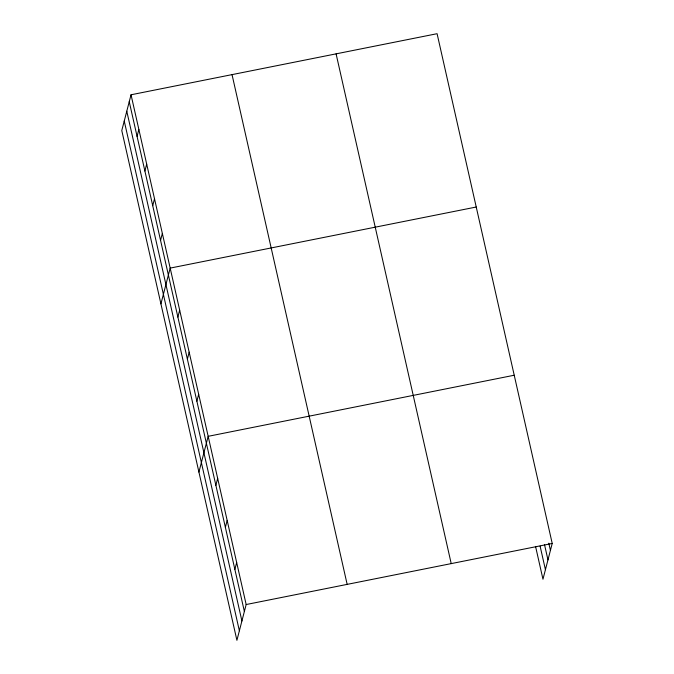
<?xml version="1.0" encoding="UTF-8"?>
<svg xmlns="http://www.w3.org/2000/svg" width="674" height="674" viewBox="0 0 674 674"><rect width="100%" height="100%" fill="white"/><g stroke="black" fill="none" stroke-linecap="round" stroke-linejoin="round"><path stroke-width="1.01" d="M131.034 94.781L121.783 130.545L236.911 640.3L246.162 604.536L131.034 94.781L437.089 33.7L552.217 543.455L542.966 579.219L535.552 546.395M137.066 136.375L138.861 129.442M144.902 171.036L146.688 164.111M152.728 205.696L154.514 198.771M160.555 240.365L162.35 233.44M160.926 303.864L170.177 268.1L476.232 207.019M177.885 317.083L179.672 310.158M187.38 359.132L189.175 352.207M196.875 401.19L198.67 394.265M198.923 472.078L208.165 436.322L514.228 375.233M215.874 485.297L217.668 478.371M225.377 527.354L227.163 520.429M234.872 569.412L236.667 562.487M246.162 604.536L552.217 543.455M548.804 543.202L550.422 550.38M544.491 544.508L547.962 559.9M540.101 546.109L545.426 569.699M336.09 53.861L451.218 563.616M232.033 74.629L347.161 584.383M129.24 101.707L244.367 611.461M126.779 111.227L241.907 620.981M124.243 121.025L239.371 630.788"/></g></svg>
